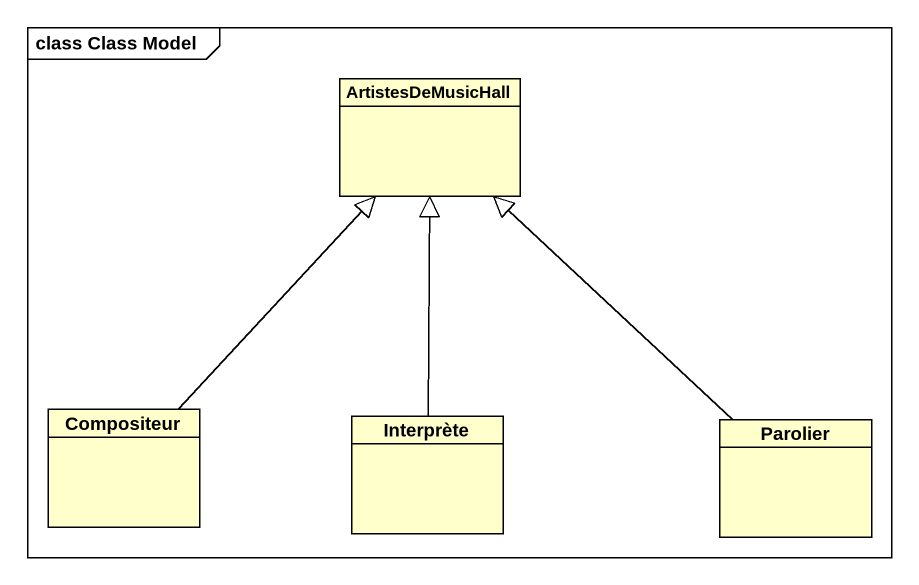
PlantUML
@startuml
mainframe class Class Model
hide circle
hide empty members
class ArtistesDeMusicHall
class Compositeur
class Interprète
class Parolier
Compositeur -up-|> ArtistesDeMusicHall
Interprète -up-|> ArtistesDeMusicHall
Parolier -up-|> ArtistesDeMusicHall
@enduml
